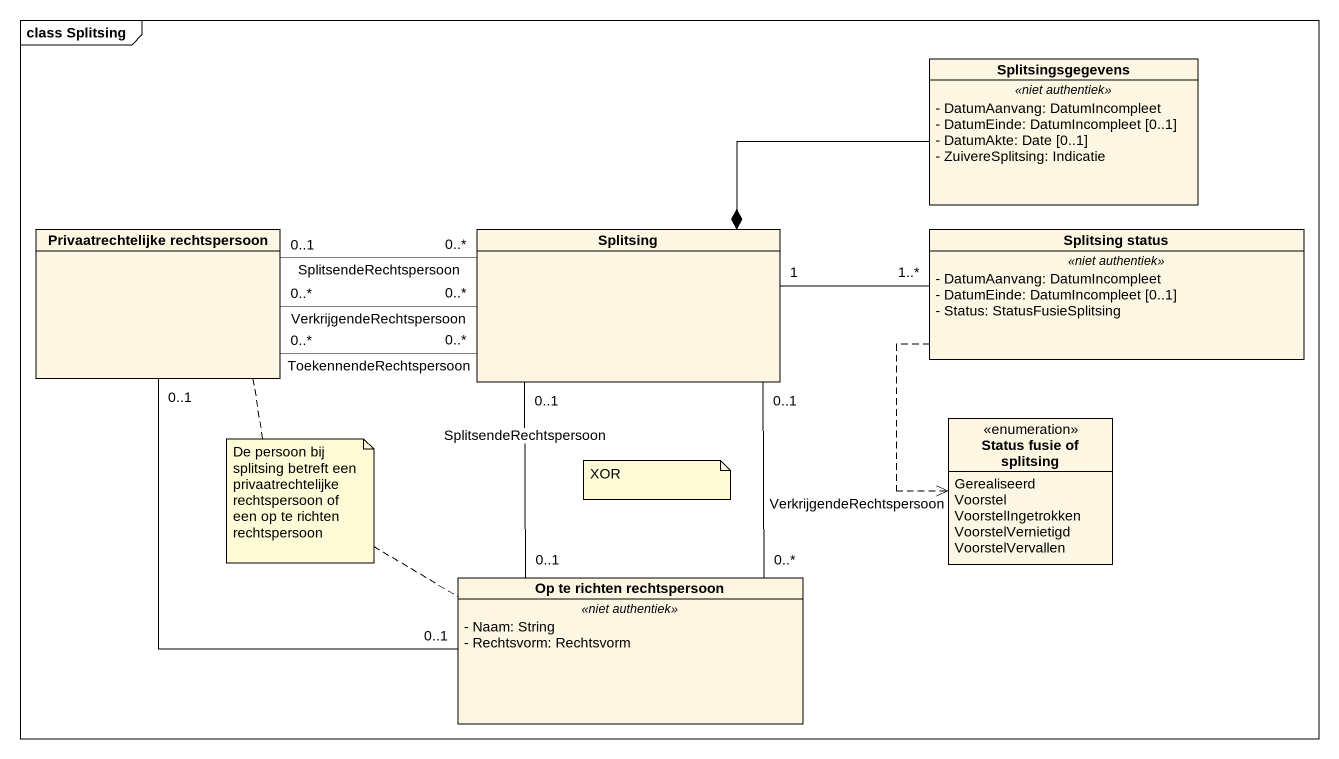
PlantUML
@startuml
mainframe class Splitsing
hide circle
hide empty members
skinparam classAttributeIconSize 0
class Splitsingsgegevens {
  .. <<niet authentiek>> ..
  - DatumAanvang: DatumIncompleet
  - DatumEinde: DatumIncompleet [0..1]
  - DatumAkte: Date [0..1]
  - ZuivereSplitsing: Indicatie
}
class "Privaatrechtelijke rechtspersoon" as Privaatrechtelijke
class Splitsing
class "Splitsing status" as Splitsing_status {
  .. <<niet authentiek>> ..
  - DatumAanvang: DatumIncompleet
  - DatumEinde: DatumIncompleet [0..1]
  - Status: StatusFusieSplitsing
}
enum "Status fusie of splitsing" as Status_fusie_of_splitsing {
  Gerealiseerd
  Voorstel
  VoorstelIngetrokken
  VoorstelVernietigd
  VoorstelVervallen
}
class "Op te richten rechtspersoon" as Op_te_richten_rechtspersoon {
  .. <<niet authentiek>> ..
  - Naam: String
  - Rechtsvorm: Rechtsvorm
}
Splitsingsgegevens -left-* Splitsing
Privaatrechtelijke "0..1" -- "0..1" Op_te_richten_rechtspersoon
Splitsing "0..*" -left- "0..*" Privaatrechtelijke : VerkrijgendeRechtspersoon
Splitsing "0..*" -left- "0..*" Privaatrechtelijke : ToekennendeRechtspersoon
Splitsing "0..*" -left- "0..1" Privaatrechtelijke : SplitsendeRechtspersoon
Splitsing "1" -right- "1..*" Splitsing_status
Splitsing "0..1" -- "0..*" Op_te_richten_rechtspersoon : VerkrijgendeRechtspersoon
Splitsing "0..1" -- "0..1" Op_te_richten_rechtspersoon : SplitsendeRechtspersoon
Splitsing_status ..> Status_fusie_of_splitsing
note as N1
  De persoon bij splitsing betreft een privaatrechtelijke rechtspersoon of een op te richten rechtspersoon
end note
N1 .. Op_te_richten_rechtspersoon
N1 .. Privaatrechtelijke
note as N2
  XOR
end note
@enduml
